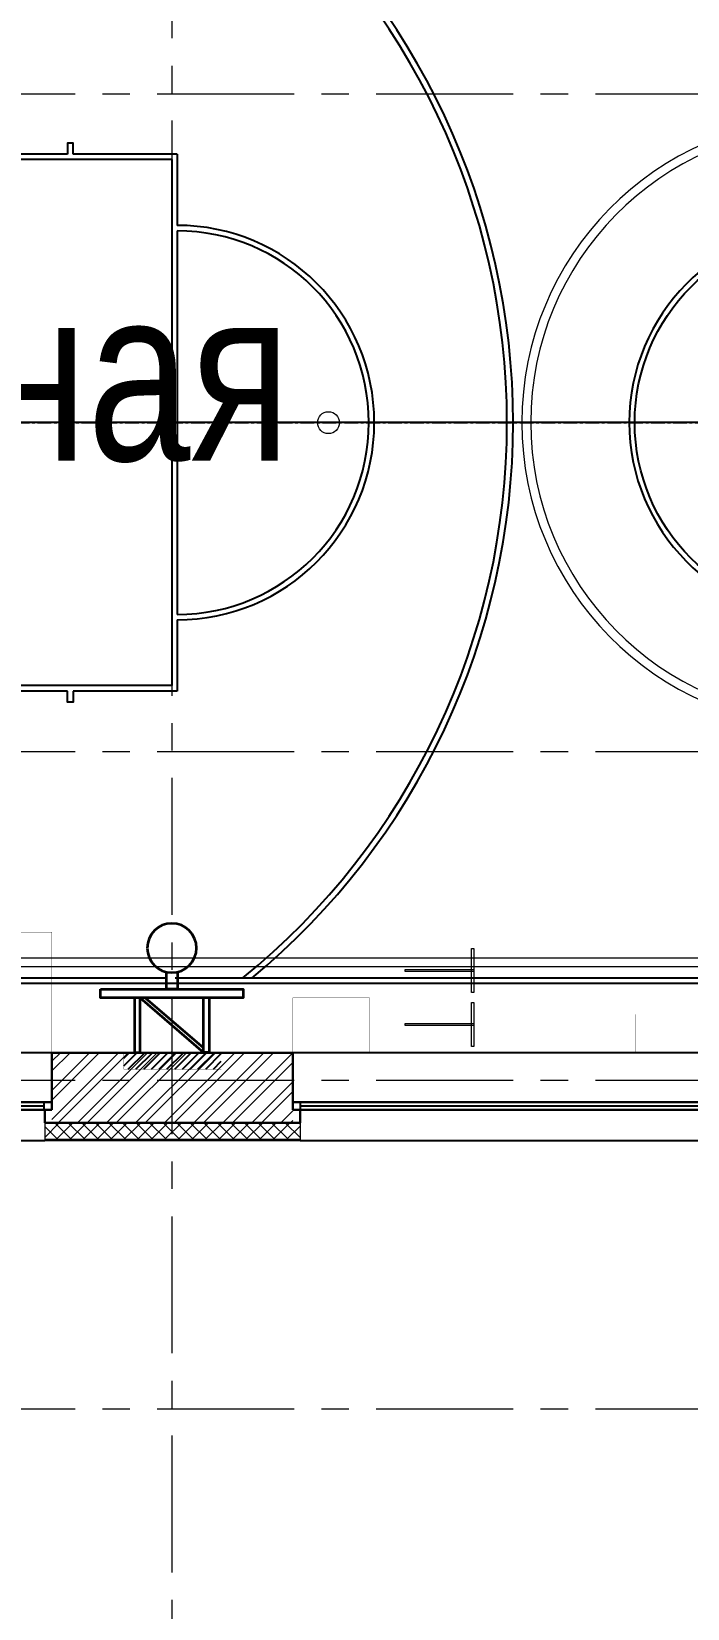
# Model space of a CAD drawing. Header units: millimetres. Extents: x -13407 to 8063098, y -54153 to 109271.
# Drawn here: x 34289 to 40276, y 55574 to 69964 of the extents above; entities that cross this region are included whole.
import ezdxf
from ezdxf.enums import TextEntityAlignment as Align

# ---------------------------------------------------------------- set-up
doc = ezdxf.new("R2018")
doc.units = ezdxf.units.MM
doc.linetypes.add('CENTER', pattern=[2, 1.25, -0.25, 0.25, -0.25])
doc.layers.get('Defpoints').update_dxf_attribs({"color": 6})
for name, color, linetype, lineweight in [('АР_Маркер экспликации', 239, 'Continuous', 13), ('АР_Навесной фасад', 5, 'Continuous', 5), ('АР_Номер помещения', 1, 'Continuous', 25), ('АР_Оси', 193, 'Continuous', 9), ('АР_Помещения_площадь', 19, 'Continuous', 9), ('АР_Сущ Несущая стена', 202, 'Continuous', 30), ('АР_Утеплитель', 250, 'Continuous', 9), ('АР_Штриховка кирпич', 250, 'Continuous', 9), ('ТХ_мебель передв', 250, 'Continuous', 13), ('ТХ_разметка минифутбол', 7, 'Continuous', 9)]:
    doc.layers.add(name, color=color, linetype=linetype, lineweight=lineweight)
doc.layers.add('АР_Названия помещений', color=124, linetype='Continuous', lineweight=5, plot=False)
for name, color, linetype in [('АР_новое окно', 160, 'Continuous'), ('ТХ_обор_спорт', 5, 'Continuous'), ('ТХ_разметка баскетбол', 7, 'Continuous'), ('ТХ_спорт_разметка', 2, 'Continuous')]:
    doc.layers.add(name, color=color, linetype=linetype)
doc.layers.add('ТХ_Задание КР', color=7, linetype='Continuous', true_color=0x9a5430)
doc.styles.add('ISOCPEUR', font='isocpeur.ttf', dxfattribs={"width": 0.7})
doc.styles.get("Standard").update_dxf_attribs({"font": 'arial.ttf'})

# ---------------------------------------------------------------- blocks, each defined once
blk = doc.blocks.new('*U14')
at = {"layer": 'АР_новое окно', "lineweight": 20}
for p, q in [((0, 3800), (-70, 3800)), ((0, 0), (-70, 0))]:
    blk.add_line(p, q, dxfattribs=at)
at = {"layer": 'АР_новое окно'}
for p, q in [((-70, 3800), (-70, 0)), ((-70, 0), (-70, 3800)), ((0, 3800), (0, 0)), ((0, 3730), (-70, 3730)), ((-35, 3730), (-35, 70)), ((0, 70), (-70, 70))]:
    blk.add_line(p, q, dxfattribs=at)
blk = doc.blocks.new('блок новое окно')
at = {"layer": 'АР_Навесной фасад', "ltscale": 100}
for points in [[(65, -640), (65, -800)], [(3735, -640), (3735, -800)]]:
    blk.add_lwpolyline(points, dxfattribs=at)
at = {"layer": 'АР_новое окно', "ltscale": 100}
for p, q in [((3800, 0), (0, 0)), ((3735, -521), (0, -521))]:
    blk.add_line(p, q, dxfattribs=at)
blk.add_lwpolyline([(65, -800), (3735, -800)], dxfattribs=at)
at = {"layer": 'АР_Сущ Несущая стена', "ltscale": 100}
for p, q in [((0, -521), (0, 0)), ((3800, -521), (3800, 0)), ((65, -521), (0, -521)), ((65, -521), (65, -640)), ((3800, -521), (3735, -521)), ((3735, -521), (3735, -640))]:
    blk.add_line(p, q, dxfattribs=at)
at = {"layer": 'АР_новое окно', "ltscale": 100, "xscale": -1, "rotation": 90}
blk.add_blockref('*U14', (3800, -521), dxfattribs=at)
blk = doc.blocks.new('*U607')
at = {"layer": 'Defpoints', "color": 7}
blk.add_line((1656, -3814), (1234, -3814), dxfattribs=at)
at = {"layer": 'АР_Номер помещения', "color": 7}
blk.add_circle((159, -625), 400, dxfattribs=at)
at = {"layer": 'Defpoints', "color": 7, "style": 'ISOCPEUR', "width": 0.7, "flags": 1}
blk.add_attdef('КАТЕГОРИЯ', (-499, -2092), '', height=250, dxfattribs=at)
at = {"layer": 'Defpoints', "color": 7, "style": 'ISOCPEUR', "width": 0.7}
blk.add_attdef('ПЛОЩАДЬ_ПОМЕЩЕНИЯ', text='', height=200, dxfattribs=at).set_placement((1661, -3567), align=Align.MIDDLE_RIGHT)
at = {"layer": 'АР_Номер помещения', "color": 7, "style": 'ISOCPEUR', "width": 0.7}
blk.add_attdef('НОМЕР_ПОМЕЩЕНИЯ', text='', height=300, dxfattribs=at).set_placement((159, -625), align=Align.MIDDLE_CENTER)
at = {"layer": 'АР_Помещения_площадь', "color": 7, "lineweight": 30, "width": 0.7, "flags": 104}
blk.add_attdef('ИМЯ_ПОМЕЩЕНИЯ', text='', height=100, dxfattribs=at).set_placement((158, 1217), align=Align.MIDDLE_CENTER)
blk = doc.blocks.new('У118')
at = {"linetype": 'Continuous', "lineweight": 5, "const_width": 2, "elevation": 0}
blk.add_lwpolyline([(137004, -99398), (137704, -99398), (137704, -99898), (137004, -99898)], close=True, dxfattribs=at)
blk = doc.blocks.new('баскетбол')
at = {"color": 7, "ltscale": 100}
for centre, radius, start, end in [((-8696.6, 0), 6530.6, 309.08868, 50.91132), ((-8688.6, 0), 6578.6, 309.60082, 50.39918)]:
    blk.add_arc(centre, radius, start, end, dxfattribs=at)
at = {"layer": 'ТХ_разметка баскетбол', "color": 7}
for p, q in [((-6176.6, 2450), (-7026.6, 2450)), ((-5176.9, 2450), (-6126.5, 2450)), ((-5176.9, 2450), (-5176.9, 1800)), ((-5225, 2400), (-10976.9, 2400)), ((-5225, 2400), (-5225, -2400)), ((-5176.9, 1750), (-5176.9, -1750)), ((-5176.9, -1800), (-5176.9, -2450)), ((-5225, -2400), (-10976.9, -2400)), ((-6176.6, -2450), (-7026.6, -2450)), ((-5176.9, -2450), (-6126.5, -2450)), ((-5278.9, -5068.9), (-10976.9, -5068.9)), ((725.9, -5068.9), (-5195.1, -5068.9))]:
    blk.add_line(p, q, dxfattribs=at)
for points in [[(4205, 5117), (12525, 5117), (12525, -5117), (-11025, -5117), (-11025, 5117), (-2705, 5117)], [(-6126.5, 2450), (-6126.5, 2550), (-6176.6, 2550), (-6176.6, 2450)], [(-6126.5, -2450), (-6126.5, -2550), (-6176.6, -2550), (-6176.6, -2450)]]:
    blk.add_lwpolyline(points, dxfattribs=at)
blk.add_circle((750, 0), 1750, dxfattribs=at)
for centre, radius, start, end in [((-5176.9, 0), 1800, 270, 90), ((-5176.9, 0), 1750, 270, 90), ((750, 0), 1800, 90.76597, 269.23403)]:
    blk.add_arc(centre, radius, start, end, dxfattribs=at)
blk = doc.blocks.new('A$C00b7f25d')
at = {"layer": 'ТХ_разметка минифутбол', "color": 1}
for p, q in [((-34, 777), (10123, 777)), ((-444, 698), (10203, 698))]:
    blk.add_line(p, q, dxfattribs=at)
blk.add_circle((5617, 5662), 100, dxfattribs=at)
for centre, radius, start, end in [((10162, 5662), 2780, 90.8208, 269.1789), ((10163, 5663), 2700, 90.8545, 269.1452)]:
    blk.add_arc(centre, radius, start, end, dxfattribs=at)
blk = doc.blocks.new('ферма тренир')
at = {"color": 250, "lineweight": 35}
for p, q in [((822522, -87224), (823102, -86724)), ((822567, -87224), (823102, -86768)), ((822805, -86724), (822819, -86724)), ((822812, -86730), (822812, -86717)), ((822805, -87225), (822818, -87225)), ((822812, -87219), (822812, -87232))]:
    blk.add_line(p, q, dxfattribs=at)
for points in [[(822472, -87224), (822472, -86724), (822522, -86724), (822522, -87224)], [(823152, -87224), (823152, -86724), (823102, -86724), (823102, -87224)], [(822862, -87460), (822862, -87304), (822762, -87304), (822762, -87460)]]:
    blk.add_lwpolyline(points, dxfattribs=at)
blk.add_lwpolyline([(822162, -87304), (823462, -87304), (823462, -87224), (822162, -87224)], close=True, dxfattribs=at)
blk.add_circle((822812, -87679), 225, dxfattribs=at)

msp = doc.modelspace()

# ---------------------------------------------------------------- hatches: boundary and pattern name
at = {"layer": 'АР_Утеплитель', "ltscale": 100}
h = msp.add_hatch(dxfattribs=at)
h.set_pattern_fill('ANSI37', color=256, scale=700)
h.set_pattern_definition([(45, (-941630.03, 108677.145), (-61.871843, 61.871843), []), (135, (-941630.03, 108677.145), (-61.871843, -61.871843), [])])
h.paths.add_polyline_path([(36739.9, 60005), (34409.9, 60005), (34409.9, 59855), (36739.9, 59855)])
at = {"layer": 'АР_Штриховка кирпич', "ltscale": 100}
h = msp.add_hatch(dxfattribs=at)
h.set_pattern_fill('ANSI32', color=256, scale=500)
h.set_pattern_definition([(45, (-951809.71, 109221.18), (-132.58252, 132.58252), []), (45, (-951721.32, 109221.18), (-132.58252, 132.58252), [])])
h.paths.add_polyline_path([(36674.9, 60645), (34474.9, 60645), (34474.9, 60005), (36674.9, 60005)])
at = {"layer": 'ТХ_Задание КР', "ltscale": 100, "transparency": 33554636}
h = msp.add_hatch(dxfattribs=at)
h.set_pattern_fill('ANSI31', color=20, scale=400)
h.set_pattern_definition([(45, (211805.223, -66856.977), (-35.355339, 35.355339), [])])
h.paths.add_polyline_path([(35131.3, 60495), (35131.3, 60645), (36021.3, 60645), (36021.3, 60495)])

# ---------------------------------------------------------------- linework, layer by layer
at = {"layer": 'АР_Навесной фасад', "ltscale": 100}
for p, q in [((34409.9, 59855), (36739.9, 59855)), ((34409.9, 59845), (36739.9, 59845))]:
    msp.add_line(p, q, dxfattribs=at)
at = {"layer": 'АР_Оси', "linetype": 'CENTER', "ltscale": 1000}
for p, q in [((35569.9, 79151.9), (35569.9, 23046.9)), ((-12563.8, 69395), (70614.6, 69395)), ((-12563.8, 69395), (70614.6, 69395)), ((-12563.8, 63395), (70614.6, 63395)), ((-12563.8, 60395), (70614.6, 60395)), ((-12563.8, 57395), (70614.6, 57395))]:
    msp.add_line(p, q, dxfattribs=at)
at = {"layer": 'АР_Сущ Несущая стена', "ltscale": 100}
for p, q in [((34474.9, 60645), (36674.9, 60645)), ((34409.9, 60005), (36739.9, 60005))]:
    msp.add_line(p, q, dxfattribs=at)
at = {"layer": 'ТХ_Задание КР', "color": 20, "ltscale": 100, "const_width": 2}
msp.add_lwpolyline([(35131.3, 60495), (35131.3, 60645), (36021.3, 60645), (36021.3, 60495)], close=True, dxfattribs=at)
at = {"layer": 'ТХ_мебель передв', "color": 1, "ltscale": 100}
msp.add_line((42113.9, 66395), (34074.9, 66395), dxfattribs=at)
at = {"layer": 'ТХ_обор_спорт', "color": 0, "linetype": 'CENTER', "ltscale": 100}
msp.add_lwpolyline([(29744.9, 66394.9), (53344.9, 66395)], dxfattribs=at)
at = {"layer": 'ТХ_обор_спорт', "const_width": 2}
for points in [[(33374.9, 60645), (33374.9, 61745), (34474.9, 61745), (34474.9, 60645)], [(39804.9, 60995), (40474.9, 60995), (40474.9, 60645), (39804.9, 60645)]]:
    msp.add_lwpolyline(points, close=True, dxfattribs=at)
at = {"layer": 'ТХ_обор_спорт', "lineweight": 5}
for points in [[(38304.9, 61595.4), (38324.8, 61595.4), (38324.8, 61195.4), (38304.9, 61195.4)], [(37699.8, 61405.3), (38324.8, 61405.3), (38324.8, 61385.4), (37699.8, 61385.4)], [(38304.9, 61102.5), (38324.8, 61102.5), (38324.8, 60702.5), (38304.9, 60702.5)], [(37699.8, 60912.4), (38324.8, 60912.4), (38324.8, 60892.6), (37699.8, 60892.6)]]:
    msp.add_lwpolyline(points, close=True, dxfattribs=at)
at = {"layer": 'ТХ_спорт_разметка', "ltscale": 0.1}
msp.add_line((41544.9, 66395), (28886.4, 66395), dxfattribs=at)

# ---------------------------------------------------------------- block references
for p in [(30674.9, 60645), (36674.9, 60645)]:
    msp.add_blockref('блок новое окно', p)
at = {"layer": 'АР_Маркер экспликации'}
ref = msp.add_blockref('*U607', (27621.7, 68951.3), dxfattribs=at)
ref.add_attrib('НОМЕР_ПОМЕЩЕНИЯ', '165', dxfattribs={"layer": 'АР_Номер помещения', "color": 7, "height": 300, "style": 'ISOCPEUR', "width": 0.7}).set_placement((27781, 68325.9), align=Align.MIDDLE_CENTER)
lines = msp.add_mtext('\\W0.8000;Снарядная', dxfattribs={"layer": 'АР_Названия помещений', "insert": (27945.2, 67625.4), "char_height": 1576.782, "width": 926.94, "attachment_point": 1})
ref.add_attrib('ИМЯ_ПОМЕЩЕНИЯ', '', (27945.2, 67625.4), dxfattribs={"flags": 104}).embed_mtext(lines)
ref.add_attrib('ПЛОЩАДЬ_ПОМЕЩЕНИЯ', '#####', dxfattribs={"layer": 'Defpoints', "color": 7, "height": 200, "style": 'ISOCPEUR', "width": 0.7}).set_placement((29282.5, 65384.2), align=Align.MIDDLE_RIGHT)
at = {"layer": 'ТХ_обор_спорт', "color": 217, "ltscale": 10, "true_color": 0x93278f}
msp.add_blockref('баскетбол', (40794.9, 66395), dxfattribs=at)
at = {"layer": 'ТХ_обор_спорт', "ltscale": 100}
msp.add_blockref('A$C00b7f25d', (31382.4, 60732.6), dxfattribs=at)
at = {"layer": 'ТХ_обор_спорт', "color": 250, "linetype": 'Continuous', "lineweight": 30, "xscale": -1, "rotation": 180}
msp.add_blockref('ферма тренир', (-787241.9, -26078.5), dxfattribs=at)
at = {"layer": 'ТХ_обор_спорт'}
msp.add_blockref('У118', (-100329.5, 160542.9, 0), dxfattribs=at)

doc.saveas('drawing.dxf')
